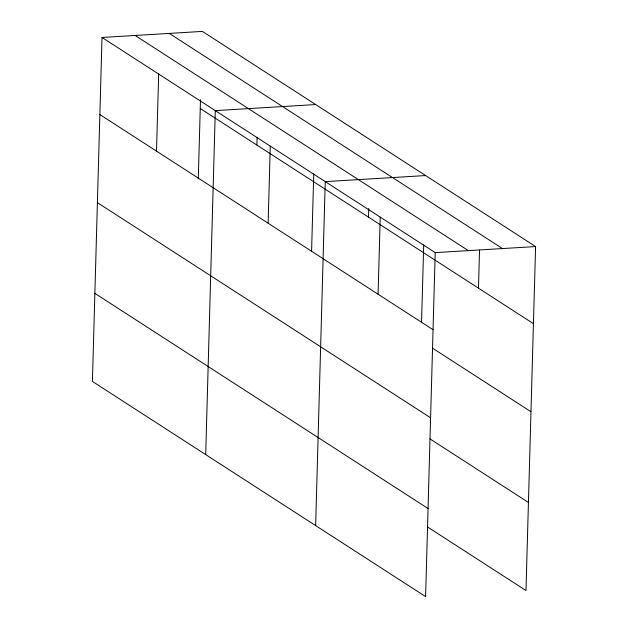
<?xml version="1.0" encoding="UTF-8"?>
<svg xmlns="http://www.w3.org/2000/svg" width="628" height="628" viewBox="0 0 628 628"><rect width="100%" height="100%" fill="white"/><g stroke="black" fill="none" stroke-linecap="round" stroke-linejoin="round"><path stroke-width="0.94" d="M102.019 37.468L92.41 381.439L425.596 596.6L435.204 252.621L102.019 37.468L202.404 31.4L535.59 246.561L525.981 590.532L427.519 526.955M156.505 151.136L158.664 74.041M198.283 178.949L200.497 99.711M205.694 454.594L215.302 110.622L315.688 104.554M256.891 145.068L257.111 137.265M268.125 223.215L270.276 146.12M311.59 251.129L313.749 173.838M315.641 525.597L325.249 181.618L425.635 175.557M368.51 217.147L368.754 208.363M378.072 294.218L380.23 217.123M421.545 322.125L423.704 244.841M478.458 288.15L479.525 250.093M435.204 252.621L535.59 246.561M169.277 33.402L502.463 248.562M135.146 35.466L468.331 250.619M200.254 108.495L533.431 323.656M99.868 114.555L433.053 329.716M432.511 348.14L530.974 411.725M97.411 202.632L430.588 417.785M429.976 438.878L528.438 502.463M94.875 293.37L428.053 508.531"/></g></svg>
